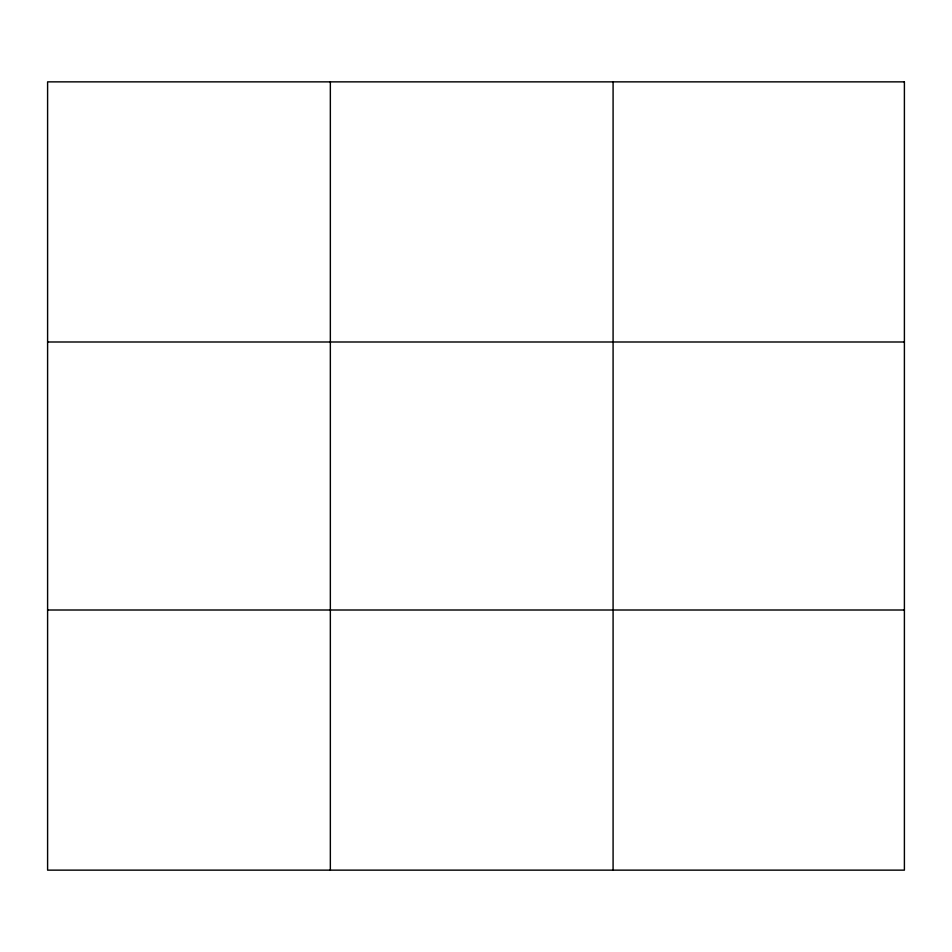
<?xml version="1.0" encoding="UTF-8"?>
<svg xmlns="http://www.w3.org/2000/svg" width="952" height="952" viewBox="0 0 952 952"><rect width="100%" height="100%" fill="white"/><g stroke="black" fill="none" stroke-linecap="round" stroke-linejoin="round"><path stroke-width="1.43" d="M330.344 870.14L330.344 81.86M613.088 870.14L613.088 81.86M47.6 341.994L904.4 341.994M47.6 610.006L904.4 610.006M904.4 81.86L904.4 870.14L47.6 870.14L47.6 81.86L904.4 81.86"/></g></svg>
